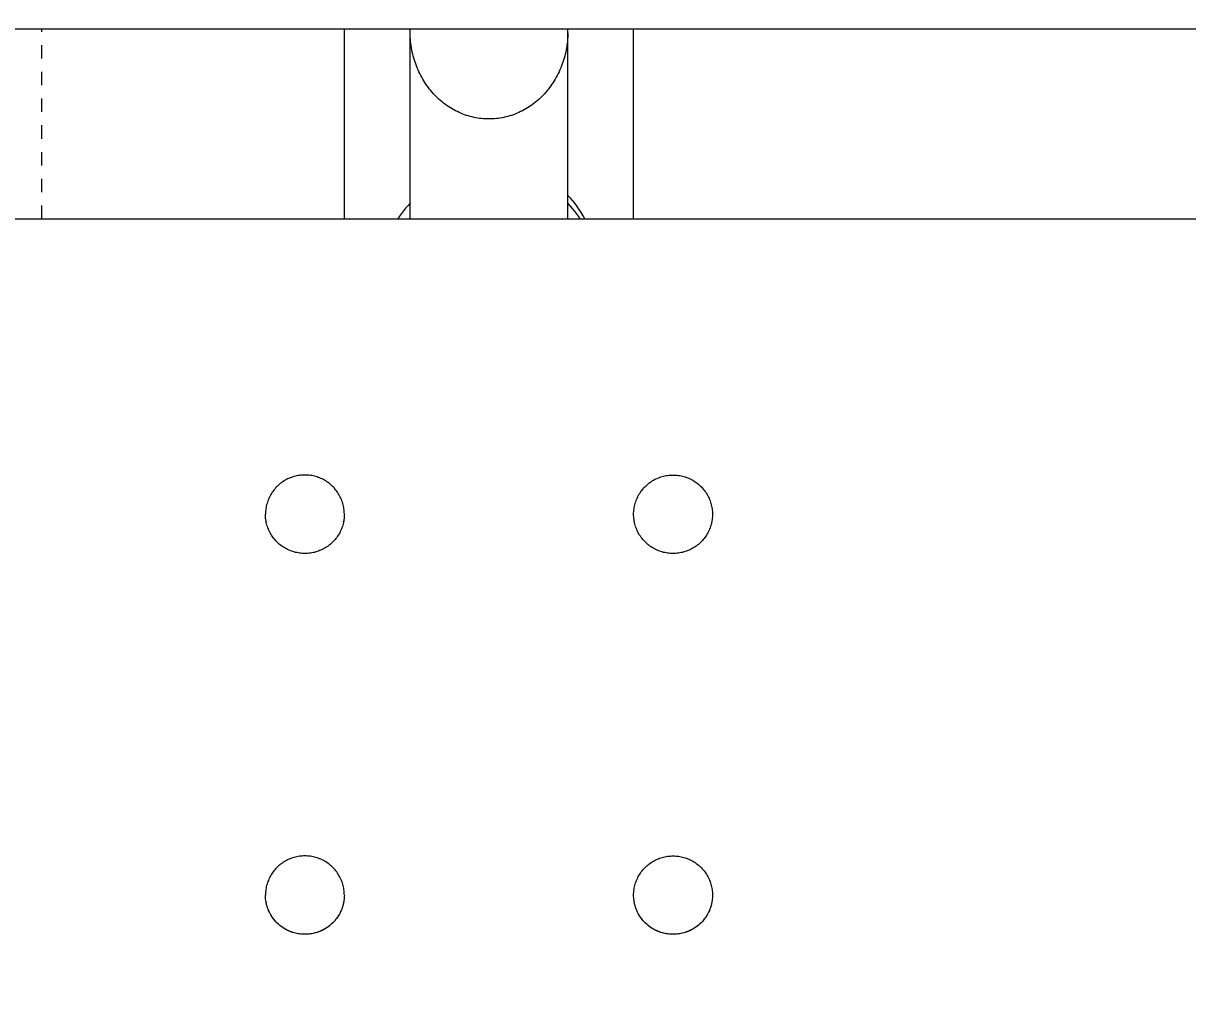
# Model space of a CAD drawing. Header units: inches. Extents: x -7 to 144, y -3 to 95.
# Drawn here: x 0.21 to 8.92, y 13.9 to 21.28 of the extents above; entities that cross this region are included whole.
import ezdxf

# ---------------------------------------------------------------- set-up
doc = ezdxf.new("R2010")
doc.units = ezdxf.units.IN
doc.linetypes.add('HIDDEN', pattern=[1.905, 1.27, -0.635])
for name, color, linetype, lineweight in [('ZANO_R', 7, 'Continuous', 0), ('ZANO_R_przerywana', 250, 'HIDDEN', 0), ('ZANO_W', 1, 'Continuous', 0)]:
    doc.layers.add(name, color=color, linetype=linetype, lineweight=lineweight)
doc.styles.get("Standard").update_dxf_attribs({"font": 'arial.ttf'})
doc.dimstyles.new('amerykanie', dxfattribs={"dimtxt": 50, "dimasz": 50, "dimexe": 0.5, "dimexo": 0.5, "dimgap": 1, "dimtad": 1, "dimdec": 0, "dimzin": 0, "dimlunit": 5, "dimtxsty": 'Standard', "dimcen": 0.09, "dimclrd": 1, "dimclre": 1, "dimclrt": 1, "dimazin": 0, "dimtfac": 1, "dimtdec": 0, "dimtmove": 0, "dimatfit": 3, "dimfxl": 1, "dimtzin": 0, "dimarcsym": 1})

# ---------------------------------------------------------------- blocks, each defined once
blk = doc.blocks.new('*D359')
at = {"layer": 'ZANO_W', "color": 1, "lineweight": -2}
for p, q in [((2.5214, 26.731), (-3.5436, 26.731)), ((-3.0436, 1.7467), (-3.0436, 25.731)), ((2.4169, 0.7467), (-3.5436, 0.7467))]:
    blk.add_line(p, q, dxfattribs=at)
at = {"layer": 'ZANO_W', "color": 1}
for points in [[(-2.8769, 25.731), (-3.2102, 25.731), (-3.0436, 26.731)], [(-3.2102, 1.7467), (-2.8769, 1.7467), (-3.0436, 0.7467)]]:
    blk.add_solid(points, dxfattribs=at)
at = {"layer": 'ZANO_W', "color": 1, "insert": (-4.1818, 13.7389), "char_height": 1.25, "attachment_point": 5, "rotation": 90}
blk.add_mtext('26', dxfattribs=at)

msp = doc.modelspace()

# ---------------------------------------------------------------- linework, layer by layer
at = {"layer": 'ZANO_R'}
for p, q in [((11.37049, 21.23406), (-0.04683, 21.23406)), ((2.61065, 19.81464), (2.61065, 21.23406)), ((3.10274, 19.81464), (3.10276, 21.23406)), ((3.10283, 19.81464), (3.10283, 21.20714)), ((3.10324, 21.19096), (3.10283, 21.20714)), ((3.104, 21.17479), (3.10324, 21.19096)), ((4.28341, 21.19095), (4.28265, 21.17478)), ((4.28382, 21.20713), (4.28341, 21.19095)), ((4.28382, 19.81464), (4.28382, 21.20713)), ((4.28391, 19.81464), (4.28389, 21.23406)), ((4.776, 19.81464), (4.776, 21.23406)), ((3.10513, 21.15864), (3.104, 21.17479)), ((3.10661, 21.14253), (3.10513, 21.15864)), ((3.10845, 21.12644), (3.10661, 21.14253)), ((3.11065, 21.11041), (3.10845, 21.12644)), ((3.1132, 21.09442), (3.11065, 21.11041)), ((3.11612, 21.0785), (3.1132, 21.09442)), ((4.27344, 21.09441), (4.27053, 21.07849)), ((4.276, 21.11039), (4.27344, 21.09441)), ((4.2782, 21.12643), (4.276, 21.11039)), ((4.28004, 21.14251), (4.2782, 21.12643)), ((4.28152, 21.15863), (4.28004, 21.14251)), ((4.28265, 21.17478), (4.28152, 21.15863)), ((3.11924, 21.06331), (3.11612, 21.0785)), ((3.1227, 21.04818), (3.11924, 21.06331)), ((3.12648, 21.03313), (3.1227, 21.04818)), ((3.1306, 21.01817), (3.12648, 21.03313)), ((3.13503, 21.00331), (3.1306, 21.01817)), ((4.25605, 21.01816), (4.25161, 21.00329)), ((4.26016, 21.03312), (4.25605, 21.01816)), ((4.26395, 21.04817), (4.26016, 21.03312)), ((4.2674, 21.06329), (4.26395, 21.04817)), ((4.27053, 21.07849), (4.2674, 21.06329)), ((3.1398, 20.98854), (3.13503, 21.00331)), ((3.14488, 20.97388), (3.1398, 20.98854)), ((3.1503, 20.95934), (3.14488, 20.97388)), ((3.15607, 20.94483), (3.1503, 20.95934)), ((3.16218, 20.93045), (3.15607, 20.94483)), ((3.1686, 20.91622), (3.16218, 20.93045)), ((4.22447, 20.93044), (4.21804, 20.91621)), ((4.23057, 20.94482), (4.22447, 20.93044)), ((4.23635, 20.95933), (4.23057, 20.94482)), ((4.24176, 20.97387), (4.23635, 20.95933)), ((4.24685, 20.98853), (4.24176, 20.97387)), ((4.25161, 21.00329), (4.24685, 20.98853)), ((3.17535, 20.90213), (3.1686, 20.91622)), ((3.18243, 20.88821), (3.17535, 20.90213)), ((3.18982, 20.87445), (3.18243, 20.88821)), ((3.19753, 20.86087), (3.18982, 20.87445)), ((3.20556, 20.84747), (3.19753, 20.86087)), ((3.21358, 20.83477), (3.20556, 20.84747)), ((3.2219, 20.82225), (3.21358, 20.83477)), ((4.17306, 20.83476), (4.16475, 20.82224)), ((4.18108, 20.84747), (4.17306, 20.83476)), ((4.18911, 20.86086), (4.18108, 20.84747)), ((4.19682, 20.87444), (4.18911, 20.86086)), ((4.20422, 20.8882), (4.19682, 20.87444)), ((4.21129, 20.90212), (4.20422, 20.8882)), ((4.21804, 20.91621), (4.21129, 20.90212)), ((3.23049, 20.80993), (3.2219, 20.82225)), ((3.23937, 20.7978), (3.23049, 20.80993)), ((3.24853, 20.7859), (3.23937, 20.7978)), ((3.25797, 20.7742), (3.24853, 20.7859)), ((3.26768, 20.76274), (3.25797, 20.7742)), ((3.27767, 20.75151), (3.26768, 20.76274)), ((3.28811, 20.74033), (3.27767, 20.75151)), ((4.10898, 20.75151), (4.09853, 20.74032)), ((4.11896, 20.76274), (4.10898, 20.75151)), ((4.12867, 20.7742), (4.11896, 20.76274)), ((4.13811, 20.78589), (4.12867, 20.7742)), ((4.14727, 20.7978), (4.13811, 20.78589)), ((4.15615, 20.80992), (4.14727, 20.7978)), ((4.16475, 20.82224), (4.15615, 20.80992)), ((3.29884, 20.7294), (3.28811, 20.74033)), ((3.30983, 20.71874), (3.29884, 20.7294)), ((3.32108, 20.70837), (3.30983, 20.71874)), ((3.33259, 20.69828), (3.32108, 20.70837)), ((3.34435, 20.68849), (3.33259, 20.69828)), ((3.35636, 20.679), (3.34435, 20.68849)), ((3.36861, 20.66983), (3.35636, 20.679)), ((3.38057, 20.66134), (3.36861, 20.66983)), ((3.39274, 20.65316), (3.38057, 20.66134)), ((4.00608, 20.66134), (3.99391, 20.65316)), ((4.01803, 20.66982), (4.00608, 20.66134)), ((4.03028, 20.67899), (4.01803, 20.66982)), ((4.04229, 20.68848), (4.03028, 20.67899)), ((4.05406, 20.69827), (4.04229, 20.68848)), ((4.06557, 20.70836), (4.05406, 20.69827)), ((4.07682, 20.71874), (4.06557, 20.70836)), ((4.08781, 20.7294), (4.07682, 20.71874)), ((4.09853, 20.74032), (4.08781, 20.7294)), ((3.4051, 20.64529), (3.39274, 20.65316)), ((3.41767, 20.63773), (3.4051, 20.64529)), ((3.43042, 20.6305), (3.41767, 20.63773)), ((3.44336, 20.6236), (3.43042, 20.6305)), ((3.45647, 20.61704), (3.44336, 20.6236)), ((3.46974, 20.61082), (3.45647, 20.61704)), ((3.48328, 20.60491), (3.46974, 20.61082)), ((3.49698, 20.59936), (3.48328, 20.60491)), ((3.51081, 20.59418), (3.49698, 20.59936)), ((3.52478, 20.58937), (3.51081, 20.59418)), ((3.53888, 20.58493), (3.52478, 20.58937)), ((3.55309, 20.58088), (3.53888, 20.58493)), ((3.5674, 20.57722), (3.55309, 20.58088)), ((3.58181, 20.57395), (3.5674, 20.57722)), ((3.59558, 20.57121), (3.58181, 20.57395)), ((3.60942, 20.56883), (3.59558, 20.57121)), ((3.79107, 20.57121), (3.77723, 20.56883)), ((3.80484, 20.57395), (3.79107, 20.57121)), ((3.81925, 20.57722), (3.80484, 20.57395)), ((3.83356, 20.58088), (3.81925, 20.57722)), ((3.84777, 20.58493), (3.83356, 20.58088)), ((3.86186, 20.58936), (3.84777, 20.58493)), ((3.87583, 20.59417), (3.86186, 20.58936)), ((3.88967, 20.59936), (3.87583, 20.59417)), ((3.90336, 20.60491), (3.88967, 20.59936)), ((3.9169, 20.61082), (3.90336, 20.60491)), ((3.93018, 20.61703), (3.9169, 20.61082)), ((3.94329, 20.6236), (3.93018, 20.61703)), ((3.95622, 20.6305), (3.94329, 20.6236)), ((3.96898, 20.63773), (3.95622, 20.6305)), ((3.98154, 20.64528), (3.96898, 20.63773)), ((3.99391, 20.65316), (3.98154, 20.64528)), ((3.62332, 20.56681), (3.60942, 20.56883)), ((3.63726, 20.56515), (3.62332, 20.56681)), ((3.65124, 20.56386), (3.63726, 20.56515)), ((3.66525, 20.56294), (3.65124, 20.56386)), ((3.67928, 20.56239), (3.66525, 20.56294)), ((3.69332, 20.5622), (3.67928, 20.56239)), ((3.70736, 20.56239), (3.69332, 20.5622)), ((3.72139, 20.56294), (3.70736, 20.56239)), ((3.73541, 20.56386), (3.72139, 20.56294)), ((3.74939, 20.56515), (3.73541, 20.56386)), ((3.76333, 20.56681), (3.74939, 20.56515)), ((3.77723, 20.56883), (3.76333, 20.56681)), ((4.30237, 19.97022), (4.2839, 19.99022)), ((4.32016, 19.94962), (4.30237, 19.97022)), ((3.05383, 19.87501), (3.03869, 19.85533)), ((3.06956, 19.89422), (3.05383, 19.87501)), ((3.08587, 19.91294), (3.06956, 19.89422)), ((3.10274, 19.93116), (3.08587, 19.91294)), ((4.30078, 19.91294), (4.2839, 19.93116)), ((4.31708, 19.89422), (4.30078, 19.91294)), ((4.33282, 19.87501), (4.31708, 19.89422)), ((4.33725, 19.92843), (4.32016, 19.94962)), ((4.34796, 19.85533), (4.33282, 19.87501)), ((4.35362, 19.90669), (4.33725, 19.92843)), ((4.36927, 19.88442), (4.35362, 19.90669)), ((4.38416, 19.86163), (4.36927, 19.88442)), ((-0.04683, 19.81464), (11.37049, 19.81464)), ((3.02416, 19.8352), (3.01024, 19.81464)), ((3.03869, 19.85533), (3.02416, 19.8352)), ((4.36249, 19.8352), (4.34796, 19.85533)), ((4.37641, 19.81464), (4.36249, 19.8352)), ((4.39828, 19.83837), (4.38416, 19.86163)), ((4.41162, 19.81464), (4.39828, 19.83837)), ((2.18635, 17.86797), (2.17718, 17.86335)), ((2.19567, 17.87227), (2.18635, 17.86797)), ((2.20513, 17.87624), (2.19567, 17.87227)), ((2.21473, 17.87988), (2.20513, 17.87624)), ((2.22445, 17.88318), (2.21473, 17.87988)), ((2.23427, 17.88614), (2.22445, 17.88318)), ((2.2442, 17.88876), (2.23427, 17.88614)), ((2.25421, 17.89103), (2.2442, 17.88876)), ((2.26429, 17.89294), (2.25421, 17.89103)), ((2.27444, 17.8945), (2.26429, 17.89294)), ((2.28463, 17.89571), (2.27444, 17.8945)), ((2.29486, 17.89657), (2.28463, 17.89571)), ((2.30511, 17.89706), (2.29486, 17.89657)), ((2.31537, 17.8972), (2.30511, 17.89706)), ((2.32563, 17.89706), (2.31537, 17.8972)), ((2.33589, 17.89657), (2.32563, 17.89706)), ((2.34611, 17.89571), (2.33589, 17.89657)), ((2.35631, 17.8945), (2.34611, 17.89571)), ((2.36645, 17.89294), (2.35631, 17.8945)), ((2.37653, 17.89103), (2.36645, 17.89294)), ((2.38654, 17.88876), (2.37653, 17.89103)), ((2.39647, 17.88614), (2.38654, 17.88876)), ((2.4063, 17.88318), (2.39647, 17.88614)), ((2.41601, 17.87988), (2.4063, 17.88318)), ((2.42561, 17.87624), (2.41601, 17.87988)), ((2.43508, 17.87227), (2.42561, 17.87624)), ((2.4444, 17.86797), (2.43508, 17.87227)), ((2.45356, 17.86335), (2.4444, 17.86797)), ((4.93309, 17.86335), (4.94225, 17.86797)), ((4.94225, 17.86797), (4.95157, 17.87227)), ((4.95157, 17.87227), (4.96104, 17.87624)), ((4.96104, 17.87624), (4.97064, 17.87988)), ((4.97064, 17.87988), (4.98035, 17.88318)), ((4.98035, 17.88318), (4.99018, 17.88614)), ((4.99018, 17.88614), (5.00011, 17.88876)), ((5.00011, 17.88876), (5.01012, 17.89103)), ((5.01012, 17.89103), (5.0202, 17.89294)), ((5.0202, 17.89294), (5.03034, 17.8945)), ((5.03034, 17.8945), (5.04054, 17.89571)), ((5.04054, 17.89571), (5.05076, 17.89657)), ((5.05076, 17.89657), (5.06102, 17.89706)), ((5.06102, 17.89706), (5.07128, 17.8972)), ((5.07128, 17.8972), (5.08154, 17.89706)), ((5.08154, 17.89706), (5.09179, 17.89657)), ((5.09179, 17.89657), (5.10202, 17.89571)), ((5.10202, 17.89571), (5.11221, 17.8945)), ((5.11221, 17.8945), (5.12236, 17.89294)), ((5.12236, 17.89294), (5.13244, 17.89103)), ((5.13244, 17.89103), (5.14245, 17.88876)), ((5.14245, 17.88876), (5.15238, 17.88614)), ((5.15238, 17.88614), (5.1622, 17.88318)), ((5.1622, 17.88318), (5.17192, 17.87988)), ((5.17192, 17.87988), (5.18152, 17.87624)), ((5.18152, 17.87624), (5.19098, 17.87227)), ((5.19098, 17.87227), (5.2003, 17.86797)), ((5.2003, 17.86797), (5.20947, 17.86335)), ((2.08319, 17.78515), (2.07698, 17.77698)), ((2.08968, 17.7931), (2.08319, 17.78515)), ((2.09645, 17.80082), (2.08968, 17.7931)), ((2.10348, 17.80829), (2.09645, 17.80082)), ((2.11077, 17.81552), (2.10348, 17.80829)), ((2.1183, 17.82249), (2.11077, 17.81552)), ((2.12608, 17.82919), (2.1183, 17.82249)), ((2.13408, 17.83562), (2.12608, 17.82919)), ((2.1423, 17.84176), (2.13408, 17.83562)), ((2.15073, 17.84761), (2.1423, 17.84176)), ((2.15937, 17.85317), (2.15073, 17.84761)), ((2.16818, 17.85841), (2.15937, 17.85317)), ((2.17718, 17.86335), (2.16818, 17.85841)), ((2.46256, 17.85841), (2.45356, 17.86335)), ((2.47138, 17.85317), (2.46256, 17.85841)), ((2.48001, 17.84761), (2.47138, 17.85317)), ((2.48844, 17.84176), (2.48001, 17.84761)), ((2.49666, 17.83562), (2.48844, 17.84176)), ((2.50467, 17.82919), (2.49666, 17.83562)), ((2.51244, 17.82249), (2.50467, 17.82919)), ((2.51998, 17.81552), (2.51244, 17.82249)), ((2.52726, 17.80829), (2.51998, 17.81552)), ((2.53429, 17.80082), (2.52726, 17.80829)), ((2.54106, 17.7931), (2.53429, 17.80082)), ((2.54755, 17.78515), (2.54106, 17.7931)), ((2.55376, 17.77698), (2.54755, 17.78515)), ((4.83289, 17.77698), (4.8391, 17.78515)), ((4.8391, 17.78515), (4.84559, 17.7931)), ((4.84559, 17.7931), (4.85235, 17.80082)), ((4.85235, 17.80082), (4.85939, 17.80829)), ((4.85939, 17.80829), (4.86667, 17.81552)), ((4.86667, 17.81552), (4.87421, 17.82249)), ((4.87421, 17.82249), (4.88198, 17.82919)), ((4.88198, 17.82919), (4.88999, 17.83562)), ((4.88999, 17.83562), (4.89821, 17.84176)), ((4.89821, 17.84176), (4.90664, 17.84761)), ((4.90664, 17.84761), (4.91527, 17.85317)), ((4.91527, 17.85317), (4.92409, 17.85841)), ((4.92409, 17.85841), (4.93309, 17.86335)), ((5.20947, 17.86335), (5.21846, 17.85841)), ((5.21846, 17.85841), (5.22728, 17.85317)), ((5.22728, 17.85317), (5.23592, 17.84761)), ((5.23592, 17.84761), (5.24435, 17.84176)), ((5.24435, 17.84176), (5.25257, 17.83562)), ((5.25257, 17.83562), (5.26057, 17.82919)), ((5.26057, 17.82919), (5.26835, 17.82249)), ((5.26835, 17.82249), (5.27588, 17.81552)), ((5.27588, 17.81552), (5.28317, 17.80829)), ((5.28317, 17.80829), (5.2902, 17.80082)), ((5.2902, 17.80082), (5.29697, 17.7931)), ((5.29697, 17.7931), (5.30346, 17.78515)), ((5.30346, 17.78515), (5.30967, 17.77698)), ((2.03487, 17.69518), (2.03183, 17.68538)), ((2.03825, 17.70487), (2.03487, 17.69518)), ((2.04197, 17.71444), (2.03825, 17.70487)), ((2.04602, 17.72387), (2.04197, 17.71444)), ((2.0504, 17.73316), (2.04602, 17.72387)), ((2.05509, 17.74228), (2.0504, 17.73316)), ((2.06011, 17.75124), (2.05509, 17.74228)), ((2.06543, 17.76001), (2.06011, 17.75124)), ((2.07106, 17.7686), (2.06543, 17.76001)), ((2.07698, 17.77698), (2.07106, 17.7686)), ((2.55969, 17.7686), (2.55376, 17.77698)), ((2.56531, 17.76001), (2.55969, 17.7686)), ((2.57063, 17.75124), (2.56531, 17.76001)), ((2.57565, 17.74228), (2.57063, 17.75124)), ((2.58035, 17.73316), (2.57565, 17.74228)), ((2.58472, 17.72387), (2.58035, 17.73316)), ((2.58877, 17.71444), (2.58472, 17.72387)), ((2.59249, 17.70487), (2.58877, 17.71444)), ((2.59587, 17.69518), (2.59249, 17.70487)), ((2.59892, 17.68538), (2.59587, 17.69518)), ((4.78773, 17.68538), (4.79078, 17.69518)), ((4.79078, 17.69518), (4.79416, 17.70487)), ((4.79416, 17.70487), (4.79788, 17.71444)), ((4.79788, 17.71444), (4.80193, 17.72387)), ((4.80193, 17.72387), (4.8063, 17.73316)), ((4.8063, 17.73316), (4.811, 17.74228)), ((4.811, 17.74228), (4.81601, 17.75124)), ((4.81601, 17.75124), (4.82134, 17.76001)), ((4.82134, 17.76001), (4.82696, 17.7686)), ((4.82696, 17.7686), (4.83289, 17.77698)), ((5.30967, 17.77698), (5.31559, 17.7686)), ((5.31559, 17.7686), (5.32122, 17.76001)), ((5.32122, 17.76001), (5.32654, 17.75124)), ((5.32654, 17.75124), (5.33156, 17.74228)), ((5.33156, 17.74228), (5.33625, 17.73316)), ((5.33625, 17.73316), (5.34063, 17.72387)), ((5.34063, 17.72387), (5.34468, 17.71444)), ((5.34468, 17.71444), (5.3484, 17.70487)), ((5.3484, 17.70487), (5.35178, 17.69518)), ((5.35178, 17.69518), (5.35482, 17.68538)), ((2.02032, 17.61464), (2.0201, 17.60438)), ((2.0209, 17.62489), (2.02032, 17.61464)), ((2.02184, 17.63511), (2.0209, 17.62489)), ((2.02313, 17.64529), (2.02184, 17.63511)), ((2.02478, 17.65542), (2.02313, 17.64529)), ((2.02678, 17.66549), (2.02478, 17.65542)), ((2.02913, 17.67548), (2.02678, 17.66549)), ((2.03183, 17.68538), (2.02913, 17.67548)), ((2.60161, 17.67548), (2.59892, 17.68538)), ((2.60396, 17.66549), (2.60161, 17.67548)), ((2.60596, 17.65542), (2.60396, 17.66549)), ((2.60761, 17.64529), (2.60596, 17.65542)), ((2.60891, 17.63511), (2.60761, 17.64529)), ((2.60984, 17.62489), (2.60891, 17.63511)), ((2.61042, 17.61464), (2.60984, 17.62489)), ((2.61065, 17.60438), (2.61042, 17.61464)), ((4.776, 17.60438), (4.77623, 17.61464)), ((4.77623, 17.61464), (4.77681, 17.62489)), ((4.77681, 17.62489), (4.77774, 17.63511)), ((4.77774, 17.63511), (4.77904, 17.64529)), ((4.77904, 17.64529), (4.78068, 17.65542)), ((4.78068, 17.65542), (4.78269, 17.66549)), ((4.78269, 17.66549), (4.78504, 17.67548)), ((4.78504, 17.67548), (4.78773, 17.68538)), ((5.35482, 17.68538), (5.35752, 17.67548)), ((5.35752, 17.67548), (5.35987, 17.66549)), ((5.35987, 17.66549), (5.36187, 17.65542)), ((5.36187, 17.65542), (5.36352, 17.64529)), ((5.36352, 17.64529), (5.36481, 17.63511)), ((5.36481, 17.63511), (5.36575, 17.62489)), ((5.36575, 17.62489), (5.36633, 17.61464)), ((5.36633, 17.61464), (5.36655, 17.60438)), ((2.0203, 17.5941), (2.0201, 17.60438)), ((2.02086, 17.58383), (2.0203, 17.5941)), ((2.02178, 17.57359), (2.02086, 17.58383)), ((2.02306, 17.56339), (2.02178, 17.57359)), ((2.02469, 17.55323), (2.02306, 17.56339)), ((2.02441, 17.55449), (2.02568, 17.5477)), ((2.02668, 17.54315), (2.02469, 17.55323)), ((2.02901, 17.53313), (2.02668, 17.54315)), ((2.0317, 17.52321), (2.02901, 17.53313)), ((2.03473, 17.51338), (2.0317, 17.52321)), ((2.59905, 17.52321), (2.59602, 17.51338)), ((2.60173, 17.53313), (2.59905, 17.52321)), ((2.60407, 17.54315), (2.60173, 17.53313)), ((2.60605, 17.55323), (2.60407, 17.54315)), ((2.60506, 17.5477), (2.60633, 17.55449)), ((2.60768, 17.56339), (2.60605, 17.55323)), ((2.60896, 17.57359), (2.60768, 17.56339)), ((2.60988, 17.58383), (2.60896, 17.57359)), ((2.61044, 17.5941), (2.60988, 17.58383)), ((2.61065, 17.60438), (2.61044, 17.5941)), ((4.77621, 17.5941), (4.776, 17.60438)), ((4.77677, 17.58383), (4.77621, 17.5941)), ((4.77769, 17.57359), (4.77677, 17.58383)), ((4.77897, 17.56339), (4.77769, 17.57359)), ((4.7806, 17.55323), (4.77897, 17.56339)), ((4.78159, 17.5477), (4.78032, 17.55449)), ((4.78258, 17.54315), (4.7806, 17.55323)), ((4.78492, 17.53313), (4.78258, 17.54315)), ((4.7876, 17.52321), (4.78492, 17.53313)), ((4.79063, 17.51338), (4.7876, 17.52321)), ((5.35495, 17.52321), (5.35192, 17.51338)), ((5.35764, 17.53313), (5.35495, 17.52321)), ((5.35997, 17.54315), (5.35764, 17.53313)), ((5.36196, 17.55323), (5.35997, 17.54315)), ((5.36224, 17.55449), (5.36097, 17.5477)), ((5.36359, 17.56339), (5.36196, 17.55323)), ((5.36487, 17.57359), (5.36359, 17.56339)), ((5.36579, 17.58383), (5.36487, 17.57359)), ((5.36635, 17.5941), (5.36579, 17.58383)), ((5.36655, 17.60438), (5.36635, 17.5941)), ((2.0381, 17.50366), (2.03473, 17.51338)), ((2.0418, 17.49407), (2.0381, 17.50366)), ((2.04584, 17.48462), (2.0418, 17.49407)), ((2.05021, 17.47531), (2.04584, 17.48462)), ((2.0549, 17.46616), (2.05021, 17.47531)), ((2.05991, 17.45718), (2.0549, 17.46616)), ((2.06522, 17.44837), (2.05991, 17.45718)), ((2.07084, 17.43976), (2.06522, 17.44837)), ((2.07676, 17.43135), (2.07084, 17.43976)), ((2.5599, 17.43976), (2.55398, 17.43135)), ((2.56552, 17.44837), (2.5599, 17.43976)), ((2.57084, 17.45718), (2.56552, 17.44837)), ((2.57584, 17.46616), (2.57084, 17.45718)), ((2.58053, 17.47531), (2.57584, 17.46616)), ((2.5849, 17.48462), (2.58053, 17.47531)), ((2.58894, 17.49407), (2.5849, 17.48462)), ((2.59265, 17.50366), (2.58894, 17.49407)), ((2.59602, 17.51338), (2.59265, 17.50366)), ((4.794, 17.50366), (4.79063, 17.51338)), ((4.79771, 17.49407), (4.794, 17.50366)), ((4.80175, 17.48462), (4.79771, 17.49407)), ((4.80612, 17.47531), (4.80175, 17.48462)), ((4.81081, 17.46616), (4.80612, 17.47531)), ((4.81581, 17.45718), (4.81081, 17.46616)), ((4.82113, 17.44837), (4.81581, 17.45718)), ((4.82675, 17.43976), (4.82113, 17.44837)), ((4.83267, 17.43135), (4.82675, 17.43976)), ((5.31581, 17.43976), (5.30989, 17.43135)), ((5.32143, 17.44837), (5.31581, 17.43976)), ((5.32674, 17.45718), (5.32143, 17.44837)), ((5.33175, 17.46616), (5.32674, 17.45718)), ((5.33644, 17.47531), (5.33175, 17.46616)), ((5.34081, 17.48462), (5.33644, 17.47531)), ((5.34485, 17.49407), (5.34081, 17.48462)), ((5.34855, 17.50366), (5.34485, 17.49407)), ((5.35192, 17.51338), (5.34855, 17.50366)), ((2.08297, 17.42316), (2.07676, 17.43135)), ((2.08946, 17.41518), (2.08297, 17.42316)), ((2.09622, 17.40743), (2.08946, 17.41518)), ((2.10325, 17.39993), (2.09622, 17.40743)), ((2.11054, 17.39268), (2.10325, 17.39993)), ((2.11808, 17.38568), (2.11054, 17.39268)), ((2.12585, 17.37895), (2.11808, 17.38568)), ((2.13386, 17.3725), (2.12585, 17.37895)), ((2.14208, 17.36633), (2.13386, 17.3725)), ((2.15052, 17.36045), (2.14208, 17.36633)), ((2.15916, 17.35487), (2.15052, 17.36045)), ((2.16798, 17.3496), (2.15916, 17.35487)), ((2.17699, 17.34463), (2.16798, 17.3496)), ((2.18616, 17.33998), (2.17699, 17.34463)), ((2.45375, 17.34463), (2.44458, 17.33998)), ((2.46276, 17.3496), (2.45375, 17.34463)), ((2.47158, 17.35487), (2.46276, 17.3496)), ((2.48022, 17.36045), (2.47158, 17.35487)), ((2.48866, 17.36633), (2.48022, 17.36045)), ((2.49688, 17.3725), (2.48866, 17.36633)), ((2.50489, 17.37895), (2.49688, 17.3725)), ((2.51267, 17.38568), (2.50489, 17.37895)), ((2.5202, 17.39268), (2.51267, 17.38568)), ((2.52749, 17.39993), (2.5202, 17.39268)), ((2.53452, 17.40743), (2.52749, 17.39993)), ((2.54129, 17.41518), (2.53452, 17.40743)), ((2.54777, 17.42316), (2.54129, 17.41518)), ((2.55398, 17.43135), (2.54777, 17.42316)), ((4.83887, 17.42316), (4.83267, 17.43135)), ((4.84536, 17.41518), (4.83887, 17.42316)), ((4.85213, 17.40743), (4.84536, 17.41518)), ((4.85916, 17.39993), (4.85213, 17.40743)), ((4.86645, 17.39268), (4.85916, 17.39993)), ((4.87398, 17.38568), (4.86645, 17.39268)), ((4.88176, 17.37895), (4.87398, 17.38568)), ((4.88976, 17.3725), (4.88176, 17.37895)), ((4.89799, 17.36633), (4.88976, 17.3725)), ((4.90643, 17.36045), (4.89799, 17.36633)), ((4.91506, 17.35487), (4.90643, 17.36045)), ((4.92389, 17.3496), (4.91506, 17.35487)), ((4.9329, 17.34463), (4.92389, 17.3496)), ((4.94207, 17.33998), (4.9329, 17.34463)), ((5.20966, 17.34463), (5.20049, 17.33998)), ((5.21867, 17.3496), (5.20966, 17.34463)), ((5.22749, 17.35487), (5.21867, 17.3496)), ((5.23613, 17.36045), (5.22749, 17.35487)), ((5.24457, 17.36633), (5.23613, 17.36045)), ((5.25279, 17.3725), (5.24457, 17.36633)), ((5.2608, 17.37895), (5.25279, 17.3725)), ((5.26857, 17.38568), (5.2608, 17.37895)), ((5.27611, 17.39268), (5.26857, 17.38568)), ((5.2834, 17.39993), (5.27611, 17.39268)), ((5.29043, 17.40743), (5.2834, 17.39993)), ((5.29719, 17.41518), (5.29043, 17.40743)), ((5.30368, 17.42316), (5.29719, 17.41518)), ((5.30989, 17.43135), (5.30368, 17.42316)), ((2.19549, 17.33566), (2.18616, 17.33998)), ((2.20497, 17.33166), (2.19549, 17.33566)), ((2.21457, 17.328), (2.20497, 17.33166)), ((2.2243, 17.32468), (2.21457, 17.328)), ((2.23414, 17.32169), (2.2243, 17.32468)), ((2.24408, 17.31905), (2.23414, 17.32169)), ((2.25411, 17.31676), (2.24408, 17.31905)), ((2.26421, 17.31483), (2.25411, 17.31676)), ((2.27437, 17.31324), (2.26421, 17.31483)), ((2.28457, 17.31201), (2.27437, 17.31324)), ((2.29482, 17.31114), (2.28457, 17.31201)), ((2.30509, 17.31062), (2.29482, 17.31114)), ((2.31537, 17.31047), (2.30509, 17.31062)), ((2.32565, 17.31062), (2.31537, 17.31047)), ((2.33592, 17.31114), (2.32565, 17.31062)), ((2.34617, 17.31201), (2.33592, 17.31114)), ((2.35638, 17.31324), (2.34617, 17.31201)), ((2.36654, 17.31483), (2.35638, 17.31324)), ((2.37664, 17.31676), (2.36654, 17.31483)), ((2.38666, 17.31905), (2.37664, 17.31676)), ((2.3966, 17.32169), (2.38666, 17.31905)), ((2.40644, 17.32468), (2.3966, 17.32169)), ((2.41617, 17.328), (2.40644, 17.32468)), ((2.42578, 17.33166), (2.41617, 17.328)), ((2.43525, 17.33566), (2.42578, 17.33166)), ((2.44458, 17.33998), (2.43525, 17.33566)), ((4.9514, 17.33566), (4.94207, 17.33998)), ((4.96087, 17.33166), (4.9514, 17.33566)), ((4.97048, 17.328), (4.96087, 17.33166)), ((4.98021, 17.32468), (4.97048, 17.328)), ((4.99005, 17.32169), (4.98021, 17.32468)), ((4.99999, 17.31905), (4.99005, 17.32169)), ((5.01001, 17.31676), (4.99999, 17.31905)), ((5.02011, 17.31483), (5.01001, 17.31676)), ((5.03027, 17.31324), (5.02011, 17.31483)), ((5.04048, 17.31201), (5.03027, 17.31324)), ((5.05073, 17.31114), (5.04048, 17.31201)), ((5.061, 17.31062), (5.05073, 17.31114)), ((5.07128, 17.31047), (5.061, 17.31062)), ((5.08156, 17.31062), (5.07128, 17.31047)), ((5.09183, 17.31114), (5.08156, 17.31062)), ((5.10208, 17.31201), (5.09183, 17.31114)), ((5.11228, 17.31324), (5.10208, 17.31201)), ((5.12244, 17.31483), (5.11228, 17.31324)), ((5.13254, 17.31676), (5.12244, 17.31483)), ((5.14257, 17.31905), (5.13254, 17.31676)), ((5.15251, 17.32169), (5.14257, 17.31905)), ((5.16235, 17.32468), (5.15251, 17.32169)), ((5.17208, 17.328), (5.16235, 17.32468)), ((5.18168, 17.33166), (5.17208, 17.328)), ((5.19116, 17.33566), (5.18168, 17.33166)), ((5.20049, 17.33998), (5.19116, 17.33566)), ((2.1423, 14.9917), (2.13408, 14.98556)), ((2.15073, 14.99755), (2.1423, 14.9917)), ((2.15937, 15.00311), (2.15073, 14.99755)), ((2.16818, 15.00836), (2.15937, 15.00311)), ((2.17718, 15.01329), (2.16818, 15.00836)), ((2.18635, 15.01792), (2.17718, 15.01329)), ((2.19567, 15.02221), (2.18635, 15.01792)), ((2.20513, 15.02619), (2.19567, 15.02221)), ((2.21473, 15.02982), (2.20513, 15.02619)), ((2.22445, 15.03312), (2.21473, 15.02982)), ((2.23427, 15.03608), (2.22445, 15.03312)), ((2.2442, 15.0387), (2.23427, 15.03608)), ((2.25421, 15.04097), (2.2442, 15.0387)), ((2.26429, 15.04288), (2.25421, 15.04097)), ((2.27444, 15.04445), (2.26429, 15.04288)), ((2.28463, 15.04565), (2.27444, 15.04445)), ((2.29486, 15.04651), (2.28463, 15.04565)), ((2.30511, 15.047), (2.29486, 15.04651)), ((2.31537, 15.04714), (2.30511, 15.047)), ((2.32563, 15.047), (2.31537, 15.04714)), ((2.33589, 15.04651), (2.32563, 15.047)), ((2.34611, 15.04565), (2.33589, 15.04651)), ((2.35631, 15.04445), (2.34611, 15.04565)), ((2.36645, 15.04288), (2.35631, 15.04445)), ((2.37653, 15.04097), (2.36645, 15.04288)), ((2.38654, 15.0387), (2.37653, 15.04097)), ((2.39647, 15.03608), (2.38654, 15.0387)), ((2.4063, 15.03312), (2.39647, 15.03608)), ((2.41601, 15.02982), (2.4063, 15.03312)), ((2.42561, 15.02619), (2.41601, 15.02982)), ((2.43508, 15.02221), (2.42561, 15.02619)), ((2.4444, 15.01792), (2.43508, 15.02221)), ((2.45356, 15.01329), (2.4444, 15.01792)), ((2.46256, 15.00836), (2.45356, 15.01329)), ((2.47138, 15.00311), (2.46256, 15.00836)), ((2.48001, 14.99755), (2.47138, 15.00311)), ((2.48844, 14.9917), (2.48001, 14.99755)), ((2.49666, 14.98556), (2.48844, 14.9917)), ((4.88999, 14.98556), (4.89821, 14.9917)), ((4.89821, 14.9917), (4.90664, 14.99755)), ((4.90664, 14.99755), (4.91527, 15.00311)), ((4.91527, 15.00311), (4.92409, 15.00836)), ((4.92409, 15.00836), (4.93309, 15.01329)), ((4.93309, 15.01329), (4.94225, 15.01792)), ((4.94225, 15.01792), (4.95157, 15.02221)), ((4.95157, 15.02221), (4.96104, 15.02619)), ((4.96104, 15.02619), (4.97064, 15.02982)), ((4.97064, 15.02982), (4.98035, 15.03312)), ((4.98035, 15.03312), (4.99018, 15.03608)), ((4.99018, 15.03608), (5.00011, 15.0387)), ((5.00011, 15.0387), (5.01012, 15.04097)), ((5.01012, 15.04097), (5.0202, 15.04288)), ((5.0202, 15.04288), (5.03034, 15.04445)), ((5.03034, 15.04445), (5.04054, 15.04565)), ((5.04054, 15.04565), (5.05076, 15.04651)), ((5.05076, 15.04651), (5.06102, 15.047)), ((5.06102, 15.047), (5.07128, 15.04714)), ((5.07128, 15.04714), (5.08154, 15.047)), ((5.08154, 15.047), (5.09179, 15.04651)), ((5.09179, 15.04651), (5.10202, 15.04565)), ((5.10202, 15.04565), (5.11221, 15.04445)), ((5.11221, 15.04445), (5.12236, 15.04288)), ((5.12236, 15.04288), (5.13244, 15.04097)), ((5.13244, 15.04097), (5.14245, 15.0387)), ((5.14245, 15.0387), (5.15238, 15.03608)), ((5.15238, 15.03608), (5.1622, 15.03312)), ((5.1622, 15.03312), (5.17192, 15.02982)), ((5.17192, 15.02982), (5.18152, 15.02619)), ((5.18152, 15.02619), (5.19098, 15.02221)), ((5.19098, 15.02221), (5.2003, 15.01792)), ((5.2003, 15.01792), (5.20947, 15.01329)), ((5.20947, 15.01329), (5.21846, 15.00836)), ((5.21846, 15.00836), (5.22728, 15.00311)), ((5.22728, 15.00311), (5.23592, 14.99755)), ((5.23592, 14.99755), (5.24435, 14.9917)), ((5.24435, 14.9917), (5.25257, 14.98556)), ((2.06543, 14.90995), (2.06011, 14.90118)), ((2.07106, 14.91854), (2.06543, 14.90995)), ((2.07698, 14.92692), (2.07106, 14.91854)), ((2.08319, 14.93509), (2.07698, 14.92692)), ((2.08968, 14.94304), (2.08319, 14.93509)), ((2.09645, 14.95076), (2.08968, 14.94304)), ((2.10348, 14.95824), (2.09645, 14.95076)), ((2.11077, 14.96546), (2.10348, 14.95824)), ((2.1183, 14.97243), (2.11077, 14.96546)), ((2.12608, 14.97913), (2.1183, 14.97243)), ((2.13408, 14.98556), (2.12608, 14.97913)), ((2.50467, 14.97913), (2.49666, 14.98556)), ((2.51244, 14.97243), (2.50467, 14.97913)), ((2.51998, 14.96546), (2.51244, 14.97243)), ((2.52726, 14.95824), (2.51998, 14.96546)), ((2.53429, 14.95076), (2.52726, 14.95824)), ((2.54106, 14.94304), (2.53429, 14.95076)), ((2.54755, 14.93509), (2.54106, 14.94304)), ((2.55376, 14.92692), (2.54755, 14.93509)), ((2.55969, 14.91854), (2.55376, 14.92692)), ((2.56531, 14.90995), (2.55969, 14.91854)), ((2.57063, 14.90118), (2.56531, 14.90995)), ((4.81601, 14.90118), (4.82134, 14.90995)), ((4.82134, 14.90995), (4.82696, 14.91854)), ((4.82696, 14.91854), (4.83289, 14.92692)), ((4.83289, 14.92692), (4.8391, 14.93509)), ((4.8391, 14.93509), (4.84559, 14.94304)), ((4.84559, 14.94304), (4.85235, 14.95076)), ((4.85235, 14.95076), (4.85939, 14.95824)), ((4.85939, 14.95824), (4.86667, 14.96546)), ((4.86667, 14.96546), (4.87421, 14.97243)), ((4.87421, 14.97243), (4.88198, 14.97913)), ((4.88198, 14.97913), (4.88999, 14.98556)), ((5.25257, 14.98556), (5.26057, 14.97913)), ((5.26057, 14.97913), (5.26835, 14.97243)), ((5.26835, 14.97243), (5.27588, 14.96546)), ((5.27588, 14.96546), (5.28317, 14.95824)), ((5.28317, 14.95824), (5.2902, 14.95076)), ((5.2902, 14.95076), (5.29697, 14.94304)), ((5.29697, 14.94304), (5.30346, 14.93509)), ((5.30346, 14.93509), (5.30967, 14.92692)), ((5.30967, 14.92692), (5.31559, 14.91854)), ((5.31559, 14.91854), (5.32122, 14.90995)), ((5.32122, 14.90995), (5.32654, 14.90118)), ((2.02913, 14.82542), (2.02678, 14.81543)), ((2.03183, 14.83532), (2.02913, 14.82542)), ((2.03487, 14.84513), (2.03183, 14.83532)), ((2.03825, 14.85482), (2.03487, 14.84513)), ((2.04197, 14.86438), (2.03825, 14.85482)), ((2.04602, 14.87381), (2.04197, 14.86438)), ((2.0504, 14.8831), (2.04602, 14.87381)), ((2.05509, 14.89222), (2.0504, 14.8831)), ((2.06011, 14.90118), (2.05509, 14.89222)), ((2.57565, 14.89222), (2.57063, 14.90118)), ((2.58035, 14.8831), (2.57565, 14.89222)), ((2.58472, 14.87381), (2.58035, 14.8831)), ((2.58877, 14.86438), (2.58472, 14.87381)), ((2.59249, 14.85482), (2.58877, 14.86438)), ((2.59587, 14.84513), (2.59249, 14.85482)), ((2.59892, 14.83532), (2.59587, 14.84513)), ((2.60161, 14.82542), (2.59892, 14.83532)), ((2.60396, 14.81543), (2.60161, 14.82542)), ((4.78269, 14.81543), (4.78504, 14.82542)), ((4.78504, 14.82542), (4.78773, 14.83532)), ((4.78773, 14.83532), (4.79078, 14.84513)), ((4.79078, 14.84513), (4.79416, 14.85482)), ((4.79416, 14.85482), (4.79788, 14.86438)), ((4.79788, 14.86438), (4.80193, 14.87381)), ((4.80193, 14.87381), (4.8063, 14.8831)), ((4.8063, 14.8831), (4.811, 14.89222)), ((4.811, 14.89222), (4.81601, 14.90118)), ((5.32654, 14.90118), (5.33156, 14.89222)), ((5.33156, 14.89222), (5.33625, 14.8831)), ((5.33625, 14.8831), (5.34063, 14.87381)), ((5.34063, 14.87381), (5.34468, 14.86438)), ((5.34468, 14.86438), (5.3484, 14.85482)), ((5.3484, 14.85482), (5.35178, 14.84513)), ((5.35178, 14.84513), (5.35482, 14.83532)), ((5.35482, 14.83532), (5.35752, 14.82542)), ((5.35752, 14.82542), (5.35987, 14.81543)), ((2.02032, 14.76458), (2.0201, 14.75432)), ((2.0203, 14.74404), (2.0201, 14.75432)), ((2.02086, 14.73377), (2.0203, 14.74404)), ((2.0209, 14.77483), (2.02032, 14.76458)), ((2.02178, 14.72353), (2.02086, 14.73377)), ((2.02184, 14.78505), (2.0209, 14.77483)), ((2.02313, 14.79523), (2.02184, 14.78505)), ((2.02478, 14.80536), (2.02313, 14.79523)), ((2.02678, 14.81543), (2.02478, 14.80536)), ((2.60596, 14.80536), (2.60396, 14.81543)), ((2.60761, 14.79523), (2.60596, 14.80536)), ((2.60891, 14.78505), (2.60761, 14.79523)), ((2.60984, 14.77483), (2.60891, 14.78505)), ((2.60988, 14.73377), (2.60896, 14.72353)), ((2.61042, 14.76458), (2.60984, 14.77483)), ((2.61044, 14.74404), (2.60988, 14.73377)), ((2.61065, 14.75432), (2.61042, 14.76458)), ((2.61065, 14.75432), (2.61044, 14.74404)), ((4.776, 14.75432), (4.77623, 14.76458)), ((4.77621, 14.74404), (4.776, 14.75432)), ((4.77677, 14.73377), (4.77621, 14.74404)), ((4.77623, 14.76458), (4.77681, 14.77483)), ((4.77769, 14.72353), (4.77677, 14.73377)), ((4.77681, 14.77483), (4.77774, 14.78505)), ((4.77774, 14.78505), (4.77904, 14.79523)), ((4.77904, 14.79523), (4.78068, 14.80536)), ((4.78068, 14.80536), (4.78269, 14.81543)), ((5.35987, 14.81543), (5.36187, 14.80536)), ((5.36187, 14.80536), (5.36352, 14.79523)), ((5.36352, 14.79523), (5.36481, 14.78505)), ((5.36481, 14.78505), (5.36575, 14.77483)), ((5.36579, 14.73377), (5.36487, 14.72353)), ((5.36575, 14.77483), (5.36633, 14.76458)), ((5.36635, 14.74404), (5.36579, 14.73377)), ((5.36633, 14.76458), (5.36655, 14.75432)), ((5.36655, 14.75432), (5.36635, 14.74404)), ((2.02306, 14.71333), (2.02178, 14.72353)), ((2.02469, 14.70318), (2.02306, 14.71333)), ((2.02441, 14.70444), (2.02568, 14.69764)), ((2.02668, 14.69309), (2.02469, 14.70318)), ((2.0278, 14.68772), (2.02564, 14.69763)), ((2.02901, 14.68307), (2.02668, 14.69309)), ((2.03029, 14.67789), (2.0278, 14.68772)), ((2.0317, 14.67315), (2.02901, 14.68307)), ((2.03312, 14.66815), (2.03029, 14.67789)), ((2.03473, 14.66332), (2.0317, 14.67315)), ((2.03629, 14.65852), (2.03312, 14.66815)), ((2.0381, 14.65361), (2.03473, 14.66332)), ((2.03978, 14.649), (2.03629, 14.65852)), ((2.0418, 14.64401), (2.0381, 14.65361)), ((2.0436, 14.6396), (2.03978, 14.649)), ((2.04584, 14.63456), (2.0418, 14.64401)), ((2.58894, 14.64401), (2.5849, 14.63456)), ((2.59096, 14.649), (2.58714, 14.6396)), ((2.59265, 14.65361), (2.58894, 14.64401)), ((2.59446, 14.65852), (2.59096, 14.649)), ((2.59602, 14.66332), (2.59265, 14.65361)), ((2.59762, 14.66815), (2.59446, 14.65852)), ((2.59905, 14.67315), (2.59602, 14.66332)), ((2.60045, 14.67789), (2.59762, 14.66815)), ((2.60173, 14.68307), (2.59905, 14.67315)), ((2.60295, 14.68772), (2.60045, 14.67789)), ((2.60407, 14.69309), (2.60173, 14.68307)), ((2.6051, 14.69763), (2.60295, 14.68772)), ((2.60605, 14.70318), (2.60407, 14.69309)), ((2.60506, 14.69764), (2.60633, 14.70444)), ((2.60768, 14.71333), (2.60605, 14.70318)), ((2.60896, 14.72353), (2.60768, 14.71333)), ((4.77897, 14.71333), (4.77769, 14.72353)), ((4.7806, 14.70318), (4.77897, 14.71333)), ((4.78159, 14.69764), (4.78032, 14.70444)), ((4.78258, 14.69309), (4.7806, 14.70318)), ((4.7837, 14.68772), (4.78155, 14.69763)), ((4.78492, 14.68307), (4.78258, 14.69309)), ((4.7862, 14.67789), (4.7837, 14.68772)), ((4.7876, 14.67315), (4.78492, 14.68307)), ((4.78903, 14.66815), (4.7862, 14.67789)), ((4.79063, 14.66332), (4.7876, 14.67315)), ((4.79219, 14.65852), (4.78903, 14.66815)), ((4.794, 14.65361), (4.79063, 14.66332)), ((4.79569, 14.649), (4.79219, 14.65852)), ((4.79771, 14.64401), (4.794, 14.65361)), ((4.79951, 14.6396), (4.79569, 14.649)), ((4.80175, 14.63456), (4.79771, 14.64401)), ((5.34485, 14.64401), (5.34081, 14.63456)), ((5.34687, 14.649), (5.34305, 14.6396)), ((5.34855, 14.65361), (5.34485, 14.64401)), ((5.35036, 14.65852), (5.34687, 14.649)), ((5.35192, 14.66332), (5.34855, 14.65361)), ((5.35353, 14.66815), (5.35036, 14.65852)), ((5.35495, 14.67315), (5.35192, 14.66332)), ((5.35636, 14.67789), (5.35353, 14.66815)), ((5.35764, 14.68307), (5.35495, 14.67315)), ((5.35885, 14.68772), (5.35636, 14.67789)), ((5.35997, 14.69309), (5.35764, 14.68307)), ((5.36101, 14.69763), (5.35885, 14.68772)), ((5.36196, 14.70318), (5.35997, 14.69309)), ((5.36224, 14.70444), (5.36097, 14.69764)), ((5.36359, 14.71333), (5.36196, 14.70318)), ((5.36487, 14.72353), (5.36359, 14.71333)), ((2.04774, 14.63034), (2.0436, 14.6396)), ((2.05021, 14.62525), (2.04584, 14.63456)), ((2.0522, 14.62123), (2.04774, 14.63034)), ((2.0549, 14.6161), (2.05021, 14.62525)), ((2.05696, 14.61228), (2.0522, 14.62123)), ((2.05991, 14.60712), (2.0549, 14.6161)), ((2.06203, 14.6035), (2.05696, 14.61228)), ((2.06522, 14.59831), (2.05991, 14.60712)), ((2.0674, 14.59489), (2.06203, 14.6035)), ((2.07084, 14.5897), (2.06522, 14.59831)), ((2.07307, 14.58648), (2.0674, 14.59489)), ((2.07676, 14.58129), (2.07084, 14.5897)), ((2.07902, 14.57827), (2.07307, 14.58648)), ((2.08297, 14.5731), (2.07676, 14.58129)), ((2.08524, 14.57026), (2.07902, 14.57827)), ((2.08946, 14.56512), (2.08297, 14.5731)), ((2.09174, 14.56248), (2.08524, 14.57026)), ((2.09622, 14.55738), (2.08946, 14.56512)), ((2.09851, 14.55492), (2.09174, 14.56248)), ((2.10325, 14.54987), (2.09622, 14.55738)), ((2.53452, 14.55738), (2.52749, 14.54987)), ((2.539, 14.56248), (2.53224, 14.55492)), ((2.54129, 14.56512), (2.53452, 14.55738)), ((2.5455, 14.57026), (2.539, 14.56248)), ((2.54777, 14.5731), (2.54129, 14.56512)), ((2.55173, 14.57827), (2.5455, 14.57026)), ((2.55398, 14.58129), (2.54777, 14.5731)), ((2.55768, 14.58648), (2.55173, 14.57827)), ((2.5599, 14.5897), (2.55398, 14.58129)), ((2.56334, 14.59489), (2.55768, 14.58648)), ((2.56552, 14.59831), (2.5599, 14.5897)), ((2.56871, 14.6035), (2.56334, 14.59489)), ((2.57084, 14.60712), (2.56552, 14.59831)), ((2.57378, 14.61228), (2.56871, 14.6035)), ((2.57584, 14.6161), (2.57084, 14.60712)), ((2.57855, 14.62123), (2.57378, 14.61228)), ((2.58053, 14.62525), (2.57584, 14.6161)), ((2.583, 14.63034), (2.57855, 14.62123)), ((2.5849, 14.63456), (2.58053, 14.62525)), ((2.58714, 14.6396), (2.583, 14.63034)), ((4.80365, 14.63034), (4.79951, 14.6396)), ((4.80612, 14.62525), (4.80175, 14.63456)), ((4.8081, 14.62123), (4.80365, 14.63034)), ((4.81081, 14.6161), (4.80612, 14.62525)), ((4.81287, 14.61228), (4.8081, 14.62123)), ((4.81581, 14.60712), (4.81081, 14.6161)), ((4.81794, 14.6035), (4.81287, 14.61228)), ((4.82113, 14.59831), (4.81581, 14.60712)), ((4.82331, 14.59489), (4.81794, 14.6035)), ((4.82675, 14.5897), (4.82113, 14.59831)), ((4.82897, 14.58648), (4.82331, 14.59489)), ((4.83267, 14.58129), (4.82675, 14.5897)), ((4.83492, 14.57827), (4.82897, 14.58648)), ((4.83887, 14.5731), (4.83267, 14.58129)), ((4.84115, 14.57026), (4.83492, 14.57827)), ((4.84536, 14.56512), (4.83887, 14.5731)), ((4.84765, 14.56248), (4.84115, 14.57026)), ((4.85213, 14.55738), (4.84536, 14.56512)), ((4.85441, 14.55492), (4.84765, 14.56248)), ((4.85916, 14.54987), (4.85213, 14.55738)), ((5.29043, 14.55738), (5.2834, 14.54987)), ((5.29491, 14.56248), (5.28814, 14.55492)), ((5.29719, 14.56512), (5.29043, 14.55738)), ((5.30141, 14.57026), (5.29491, 14.56248)), ((5.30368, 14.5731), (5.29719, 14.56512)), ((5.30763, 14.57827), (5.30141, 14.57026)), ((5.30989, 14.58129), (5.30368, 14.5731)), ((5.31358, 14.58648), (5.30763, 14.57827)), ((5.31581, 14.5897), (5.30989, 14.58129)), ((5.31925, 14.59489), (5.31358, 14.58648)), ((5.32143, 14.59831), (5.31581, 14.5897)), ((5.32462, 14.6035), (5.31925, 14.59489)), ((5.32674, 14.60712), (5.32143, 14.59831)), ((5.32969, 14.61228), (5.32462, 14.6035)), ((5.33175, 14.6161), (5.32674, 14.60712)), ((5.33445, 14.62123), (5.32969, 14.61228)), ((5.33644, 14.62525), (5.33175, 14.6161)), ((5.33891, 14.63034), (5.33445, 14.62123)), ((5.34081, 14.63456), (5.33644, 14.62525)), ((5.34305, 14.6396), (5.33891, 14.63034)), ((2.10552, 14.5476), (2.09851, 14.55492)), ((2.11054, 14.54262), (2.10325, 14.54987)), ((2.11279, 14.54052), (2.10552, 14.5476)), ((2.11808, 14.53562), (2.11054, 14.54262)), ((2.1203, 14.5337), (2.11279, 14.54052)), ((2.12585, 14.52889), (2.11808, 14.53562)), ((2.12803, 14.52714), (2.1203, 14.5337)), ((2.13386, 14.52244), (2.12585, 14.52889)), ((2.13599, 14.52085), (2.12803, 14.52714)), ((2.14208, 14.51627), (2.13386, 14.52244)), ((2.14416, 14.51484), (2.13599, 14.52085)), ((2.15052, 14.51039), (2.14208, 14.51627)), ((2.15253, 14.50911), (2.14416, 14.51484)), ((2.15916, 14.50481), (2.15052, 14.51039)), ((2.16109, 14.50368), (2.15253, 14.50911)), ((2.16798, 14.49954), (2.15916, 14.50481)), ((2.16983, 14.49854), (2.16109, 14.50368)), ((2.17699, 14.49457), (2.16798, 14.49954)), ((2.17875, 14.49371), (2.16983, 14.49854)), ((2.18616, 14.48993), (2.17699, 14.49457)), ((2.18782, 14.48918), (2.17875, 14.49371)), ((2.19549, 14.4856), (2.18616, 14.48993)), ((2.19705, 14.48497), (2.18782, 14.48918)), ((2.20497, 14.48161), (2.19549, 14.4856)), ((2.20641, 14.48108), (2.19705, 14.48497)), ((2.21457, 14.47794), (2.20497, 14.48161)), ((2.21591, 14.47751), (2.20641, 14.48108)), ((2.2243, 14.47462), (2.21457, 14.47794)), ((2.22552, 14.47427), (2.21591, 14.47751)), ((2.23414, 14.47163), (2.2243, 14.47462)), ((2.23523, 14.47137), (2.22552, 14.47427)), ((2.24408, 14.469), (2.23414, 14.47163)), ((2.24504, 14.4688), (2.23523, 14.47137)), ((2.25411, 14.46671), (2.24408, 14.469)), ((2.25494, 14.46656), (2.24504, 14.4688)), ((2.3857, 14.4688), (2.3758, 14.46656)), ((2.38666, 14.469), (2.37664, 14.46671)), ((2.39551, 14.47137), (2.3857, 14.4688)), ((2.3966, 14.47163), (2.38666, 14.469)), ((2.40522, 14.47427), (2.39551, 14.47137)), ((2.40644, 14.47462), (2.3966, 14.47163)), ((2.41484, 14.47751), (2.40522, 14.47427)), ((2.41617, 14.47794), (2.40644, 14.47462)), ((2.42433, 14.48108), (2.41484, 14.47751)), ((2.42578, 14.48161), (2.41617, 14.47794)), ((2.43369, 14.48497), (2.42433, 14.48108)), ((2.43525, 14.4856), (2.42578, 14.48161)), ((2.44292, 14.48918), (2.43369, 14.48497)), ((2.44458, 14.48993), (2.43525, 14.4856)), ((2.452, 14.49371), (2.44292, 14.48918)), ((2.45375, 14.49457), (2.44458, 14.48993)), ((2.46091, 14.49854), (2.452, 14.49371)), ((2.46276, 14.49954), (2.45375, 14.49457)), ((2.46966, 14.50368), (2.46091, 14.49854)), ((2.47158, 14.50481), (2.46276, 14.49954)), ((2.47822, 14.50911), (2.46966, 14.50368)), ((2.48022, 14.51039), (2.47158, 14.50481)), ((2.48659, 14.51484), (2.47822, 14.50911)), ((2.48866, 14.51627), (2.48022, 14.51039)), ((2.49475, 14.52085), (2.48659, 14.51484)), ((2.49688, 14.52244), (2.48866, 14.51627)), ((2.50271, 14.52714), (2.49475, 14.52085)), ((2.50489, 14.52889), (2.49688, 14.52244)), ((2.51045, 14.5337), (2.50271, 14.52714)), ((2.51267, 14.53562), (2.50489, 14.52889)), ((2.51795, 14.54052), (2.51045, 14.5337)), ((2.5202, 14.54262), (2.51267, 14.53562)), ((2.52522, 14.5476), (2.51795, 14.54052)), ((2.52749, 14.54987), (2.5202, 14.54262)), ((2.53224, 14.55492), (2.52522, 14.5476)), ((4.86143, 14.5476), (4.85441, 14.55492)), ((4.86645, 14.54262), (4.85916, 14.54987)), ((4.8687, 14.54052), (4.86143, 14.5476)), ((4.87398, 14.53562), (4.86645, 14.54262)), ((4.8762, 14.5337), (4.8687, 14.54052)), ((4.88176, 14.52889), (4.87398, 14.53562)), ((4.88394, 14.52714), (4.8762, 14.5337)), ((4.88976, 14.52244), (4.88176, 14.52889)), ((4.89189, 14.52085), (4.88394, 14.52714)), ((4.89799, 14.51627), (4.88976, 14.52244)), ((4.90006, 14.51484), (4.89189, 14.52085)), ((4.90643, 14.51039), (4.89799, 14.51627)), ((4.90843, 14.50911), (4.90006, 14.51484)), ((4.91506, 14.50481), (4.90643, 14.51039)), ((4.91699, 14.50368), (4.90843, 14.50911)), ((4.92389, 14.49954), (4.91506, 14.50481)), ((4.92574, 14.49854), (4.91699, 14.50368)), ((4.9329, 14.49457), (4.92389, 14.49954)), ((4.93465, 14.49371), (4.92574, 14.49854)), ((4.94207, 14.48993), (4.9329, 14.49457)), ((4.94373, 14.48918), (4.93465, 14.49371)), ((4.9514, 14.4856), (4.94207, 14.48993)), ((4.95295, 14.48497), (4.94373, 14.48918)), ((4.96087, 14.48161), (4.9514, 14.4856)), ((4.96232, 14.48108), (4.95295, 14.48497)), ((4.97048, 14.47794), (4.96087, 14.48161)), ((4.97181, 14.47751), (4.96232, 14.48108)), ((4.98021, 14.47462), (4.97048, 14.47794)), ((4.98142, 14.47427), (4.97181, 14.47751)), ((4.99005, 14.47163), (4.98021, 14.47462)), ((4.99114, 14.47137), (4.98142, 14.47427)), ((4.99999, 14.469), (4.99005, 14.47163)), ((5.00095, 14.4688), (4.99114, 14.47137)), ((5.01001, 14.46671), (4.99999, 14.469)), ((5.01085, 14.46656), (5.00095, 14.4688)), ((5.1416, 14.4688), (5.13171, 14.46656)), ((5.14257, 14.469), (5.13254, 14.46671)), ((5.15142, 14.47137), (5.1416, 14.4688)), ((5.15251, 14.47163), (5.14257, 14.469)), ((5.16113, 14.47427), (5.15142, 14.47137)), ((5.16235, 14.47462), (5.15251, 14.47163)), ((5.17074, 14.47751), (5.16113, 14.47427)), ((5.17208, 14.47794), (5.16235, 14.47462)), ((5.18024, 14.48108), (5.17074, 14.47751)), ((5.18168, 14.48161), (5.17208, 14.47794)), ((5.1896, 14.48497), (5.18024, 14.48108)), ((5.19116, 14.4856), (5.18168, 14.48161)), ((5.19883, 14.48918), (5.1896, 14.48497)), ((5.20049, 14.48993), (5.19116, 14.4856)), ((5.2079, 14.49371), (5.19883, 14.48918)), ((5.20966, 14.49457), (5.20049, 14.48993)), ((5.21682, 14.49854), (5.2079, 14.49371)), ((5.21867, 14.49954), (5.20966, 14.49457)), ((5.22556, 14.50368), (5.21682, 14.49854)), ((5.22749, 14.50481), (5.21867, 14.49954)), ((5.23412, 14.50911), (5.22556, 14.50368)), ((5.23613, 14.51039), (5.22749, 14.50481)), ((5.24249, 14.51484), (5.23412, 14.50911)), ((5.24457, 14.51627), (5.23613, 14.51039)), ((5.25066, 14.52085), (5.24249, 14.51484)), ((5.25279, 14.52244), (5.24457, 14.51627)), ((5.25862, 14.52714), (5.25066, 14.52085)), ((5.2608, 14.52889), (5.25279, 14.52244)), ((5.26635, 14.5337), (5.25862, 14.52714)), ((5.26857, 14.53562), (5.2608, 14.52889)), ((5.27386, 14.54052), (5.26635, 14.5337)), ((5.27611, 14.54262), (5.26857, 14.53562)), ((5.28113, 14.5476), (5.27386, 14.54052)), ((5.2834, 14.54987), (5.27611, 14.54262)), ((5.28814, 14.55492), (5.28113, 14.5476)), ((2.26421, 14.46477), (2.25411, 14.46671)), ((2.2649, 14.46467), (2.25494, 14.46656)), ((2.27437, 14.46318), (2.26421, 14.46477)), ((2.27493, 14.46313), (2.2649, 14.46467)), ((2.28457, 14.46195), (2.27437, 14.46318)), ((2.285, 14.46193), (2.27493, 14.46313)), ((2.29482, 14.46108), (2.28457, 14.46195)), ((2.2951, 14.46107), (2.285, 14.46193)), ((2.30509, 14.46057), (2.29482, 14.46108)), ((2.30523, 14.46057), (2.2951, 14.46107)), ((2.31537, 14.46041), (2.30509, 14.46057)), ((2.31537, 14.46041), (2.30523, 14.46057)), ((2.32551, 14.46057), (2.31537, 14.46041)), ((2.32565, 14.46057), (2.31537, 14.46041)), ((2.33564, 14.46107), (2.32551, 14.46057)), ((2.33592, 14.46108), (2.32565, 14.46057)), ((2.34575, 14.46193), (2.33564, 14.46107)), ((2.34617, 14.46195), (2.33592, 14.46108)), ((2.35582, 14.46313), (2.34575, 14.46193)), ((2.35638, 14.46318), (2.34617, 14.46195)), ((2.36584, 14.46467), (2.35582, 14.46313)), ((2.36654, 14.46477), (2.35638, 14.46318)), ((2.3758, 14.46656), (2.36584, 14.46467)), ((2.37664, 14.46671), (2.36654, 14.46477)), ((5.02011, 14.46477), (5.01001, 14.46671)), ((5.02081, 14.46467), (5.01085, 14.46656)), ((5.03027, 14.46318), (5.02011, 14.46477)), ((5.03083, 14.46313), (5.02081, 14.46467)), ((5.04048, 14.46195), (5.03027, 14.46318)), ((5.0409, 14.46193), (5.03083, 14.46313)), ((5.05073, 14.46108), (5.04048, 14.46195)), ((5.05101, 14.46107), (5.0409, 14.46193)), ((5.061, 14.46057), (5.05073, 14.46108)), ((5.06114, 14.46057), (5.05101, 14.46107)), ((5.07128, 14.46041), (5.061, 14.46057)), ((5.07128, 14.46041), (5.06114, 14.46057)), ((5.08142, 14.46057), (5.07128, 14.46041)), ((5.08156, 14.46057), (5.07128, 14.46041)), ((5.09155, 14.46107), (5.08142, 14.46057)), ((5.09183, 14.46108), (5.08156, 14.46057)), ((5.10165, 14.46193), (5.09155, 14.46107)), ((5.10208, 14.46195), (5.09183, 14.46108)), ((5.11172, 14.46313), (5.10165, 14.46193)), ((5.11228, 14.46318), (5.10208, 14.46195)), ((5.12175, 14.46467), (5.11172, 14.46313)), ((5.12244, 14.46477), (5.11228, 14.46318)), ((5.13171, 14.46656), (5.12175, 14.46467)), ((5.13254, 14.46671), (5.12244, 14.46477))]:
    msp.add_line(p, q, dxfattribs=at)
at = {"layer": 'ZANO_R_przerywana', "ltscale": 0.05}
msp.add_line((0.34687, 19.81464), (0.34687, 21.23406), dxfattribs=at)

# ---------------------------------------------------------------- dimensions: what is measured, and where the dimension line sits
at = {"layer": 'ZANO_W'}
dim = msp.add_linear_dim(base=(-3.04356, 26.73099), p1=(2.91688, 0.74673), p2=(3.02142, 26.73099), angle=90, dimstyle='amerykanie', override={"dimtxt": 1.25, "dimasz": 1, "dimgap": 0.5, "dimdec": 4, "dimaunit": 1, "dimadec": 1, "dimtdec": 4, "dimtmove": 1, "dimfrac": 2}, dxfattribs=at)
dim.commit()
dim.dimension.update_dxf_attribs({"geometry": '*D359', "text_midpoint": (-4.18177, 13.73886)})

doc.saveas('drawing.dxf')
